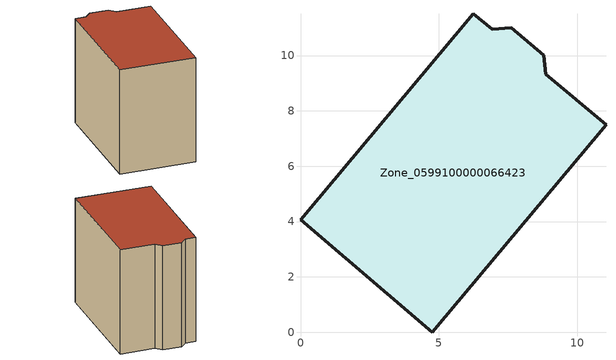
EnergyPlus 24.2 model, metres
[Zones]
Zone_0599100000066423
 floor ground (C_G): 0,4.06 6.25,11.51 6.93,10.94 7.61,11.01 8.8,10.01 8.86,9.32 11.04,7.49 4.76,0 z0
 wall outside (C_F): 4.76,0 11.04,7.49 8.86,9.32 8.8,10.01 7.61,11.01 6.93,10.94 6.25,11.51 0,4.06 4.76,0 z0:8.93
 roof outside (C_R): 6.25,11.51 0,4.06 4.76,0 11.04,7.49 8.86,9.32 8.8,10.01 7.61,11.01 6.93,10.94 z8.93
[BUILDING]
Pand.0599100000066423: North Axis=0; Terrain=City; Loads Convergence Tolerance Value=0.04; Temperature Convergence Tolerance Value=0.4; Solar Distribution=FullExterior; Maximum Number of Warmup Days=25; Minimum Number of Warmup Days=1
[Site:Location]
Rotterdam.The.Hague.AP_ZH_NLD Design_Conditions: Latitude=51.96; Longitude=4.45; Time Zone=1; Elevation=-4.5
[SITE:GROUNDTEMPERATURE:BUILDINGSURFACE]
18, 18, 18, 18, 18, 18, 18, 18, 18, 18, 18, 18
[MATERIAL] Thermal Absorptance=0.9; Solar Absorptance=0.7; Visible Absorptance=0.7
Name | Roughness | Thickness | Conductivity | Density | Specific Heat
G.TI.1946 | MediumSmooth | 0.15 | 1 | 540 | 1210
F.TI.1946 | Rough | 0.3 | 0.857143 | 1920 | 840
R.TI.1946 | MediumRough | 0.2 | 0.1 | 1500 | 1000
[CONSTRUCTION]
C_G: G.TI.1946
C_F: F.TI.1946
C_R: R.TI.1946
[ZONE]
Zone_0599100000066423: Type=1; Multiplier=1; Ceiling Height=Autocalculate; Volume=Autocalculate; Floor Area=autocalculate; Part of Total Floor Area=Yes
[ZONEINFILTRATION:DESIGNFLOWRATE]
Infil_Zone_0599100000066423: Zone or ZoneList or Space or SpaceList=Zone_0599100000066423; Schedule=AlwaysOn; Design Flow Rate Calculation Method=Flow/Area; Flow Rate per Floor Area=0.003; Constant Term Coefficient=1; Temperature Term Coefficient=0; Velocity Term Coefficient=0; Velocity Squared Term Coefficient=0
[HVACTEMPLATE:ZONE:IDEALLOADSAIRSYSTEM]
Zone_0599100000066423: Maximum Heating Supply Air Temperature=50; Minimum Cooling Supply Air Temperature=13; Maximum Heating Supply Air Humidity Ratio=0.0156; Minimum Cooling Supply Air Humidity Ratio=0.0077; Heating Limit=NoLimit; Cooling Limit=NoLimit; Dehumidification Control Type=ConstantSensibleHeatRatio; Cooling Sensible Heat Ratio=0.7; Dehumidification Setpoint=60; Humidification Control Type=None; Humidification Setpoint=30; Outdoor Air Method=None; Outdoor Air Flow Rate per Person=0.00944; Outdoor Air Flow Rate per Zone Floor Area=0; Outdoor Air Flow Rate per Zone=0; Demand Controlled Ventilation Type=None; Outdoor Air Economizer Type=NoEconomizer; Heat Recovery Type=None; Sensible Heat Recovery Effectiveness=0.7; Latent Heat Recovery Effectiveness=0.65
[ZONECONTROL:THERMOSTAT]
ThermostatControl_Zone_0599100000066423: Zone or ZoneList=Zone_0599100000066423; Control Type Schedule=DualSetpointControlType; Control 1=Thermostat_Zone_0599100000066423; Temperature Difference Between Cutout And Setpoint=0
[THERMOSTATSETPOINT:DUALSETPOINT]
Thermostat_Zone_0599100000066423: Heating Setpoint Temperature Schedule=HeatingSetpoint_Zone_0599100000066423; Cooling Setpoint Temperature Schedule=CoolingSetpoint_Zone_0599100000066423
[SCHEDULE:COMPACT]
HeatingSetpoint_Zone_0599100000066423: Through: 12/31, For: AllDays, Until: 24:00, 21
CoolingSetpoint_Zone_0599100000066423: Through: 12/31, For: AllDays, Until: 24:00, 24
DualSetpointControlType: Through: 12/31, For: AllDays, Until: 24:00, 4
AlwaysOn: Through: 12/31, For: AllDays, Until: 24:00, 1
